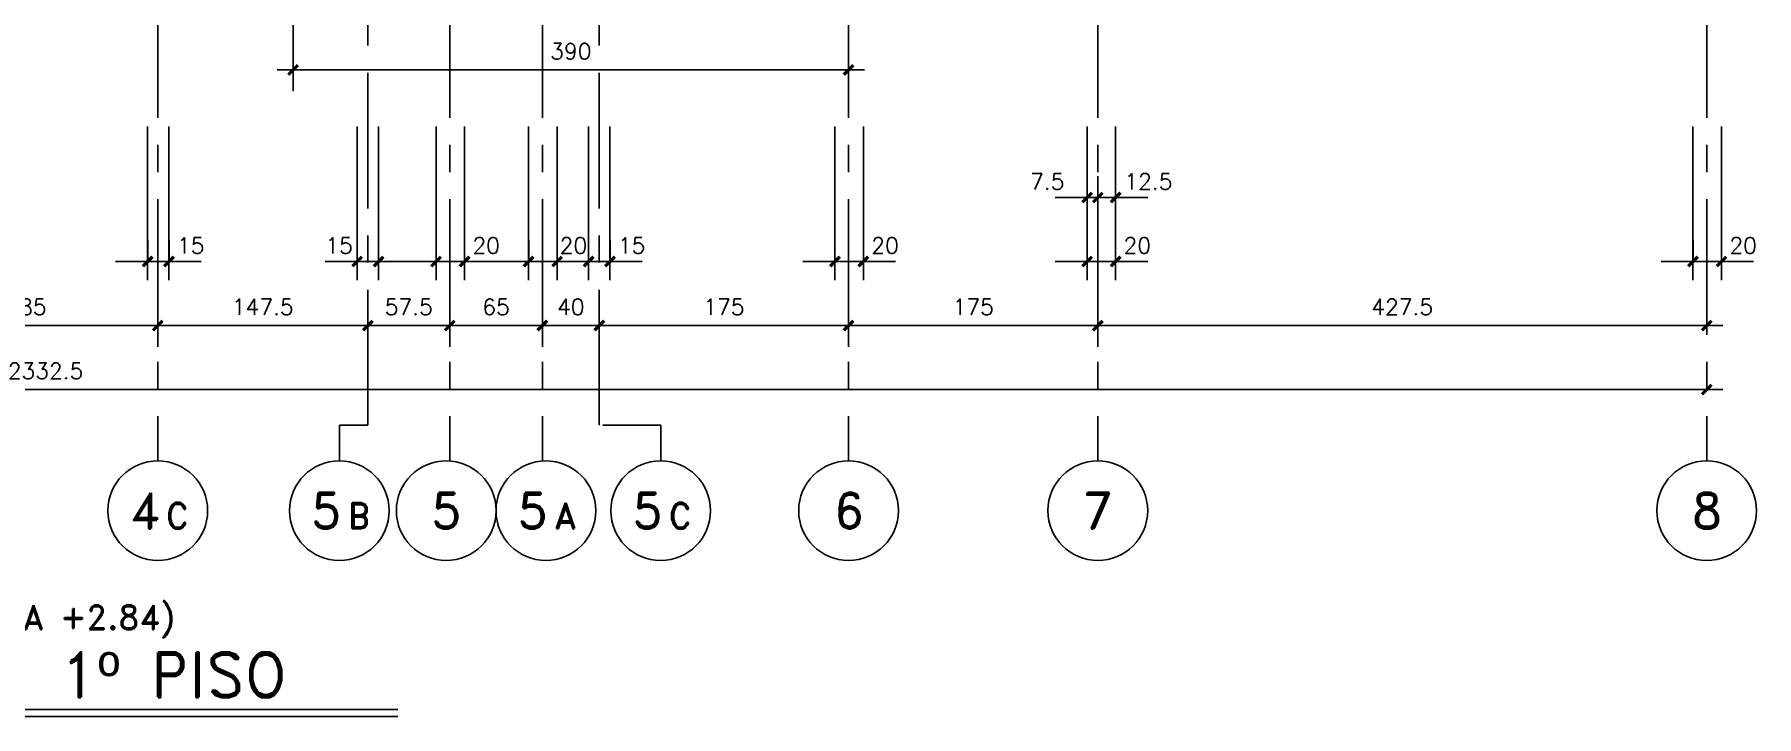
# Model space of a CAD drawing. Header units: millimetres. Extents: x -656851 to -651781, y 88238 to 91301.
# Drawn here: x -654686 to -653477, y 88269 to 88748 of the extents above; entities that cross this region are included whole.
import ezdxf
from ezdxf.enums import TextEntityAlignment as Align

# ---------------------------------------------------------------- set-up
doc = ezdxf.new("R2010")
doc.units = ezdxf.units.MM
doc.header["$LTSCALE"] = 30
doc.linetypes.add('CENTER', pattern=[50.8, 31.75, -6.35, 6.35, -6.35])
for name, color, linetype in [('A-LINEA 015', 6, 'Continuous'), ('COTAS', 5, 'Continuous'), ('COTAS1', 2, 'Continuous'), ('Cotas2', 1, 'Continuous'), ('EJES', 1, 'CENTER'), ('textos2', 2, 'Continuous')]:
    doc.layers.add(name, color=color, linetype=linetype)
doc.styles.add('ROMAND', font='romand')
doc.styles.add('ROMANS', font='romans')
doc.styles.add('SIETE50', font='ROMAND.SHX', dxfattribs={"height": 31.5})
doc.dimstyles.new('ING-50', dxfattribs={"dimscale": 5, "dimtxt": 2.25, "dimasz": 2.25, "dimexe": 3, "dimexo": 0, "dimgap": 1.5, "dimtad": 1, "dimdec": 1, "dimzin": 12, "dimdsep": 46, "dimtxsty": 'ROMANS', "dimblk1": 'TICK1', "dimblk2": 'TICK1', "dimsah": 1, "dimcen": 0.09, "dimclrd": 2, "dimclre": 1, "dimclrt": 3, "dimadec": 1, "dimazin": 3, "dimtfac": 1, "dimtdec": 1, "dimtix": 1, "dimtmove": 2, "dimatfit": 3, "dimfxl": 3, "dimtolj": 1, "dimtzin": 12, "dimarcsym": 0})

# ---------------------------------------------------------------- blocks, each defined once
blk = doc.blocks.new('EJE-1')
at = {"color": 3, "linetype": 'Continuous'}
blk.add_circle((0, 0), 35, dxfattribs=at)
at = {"color": 5, "linetype": 'Continuous', "style": 'ROMAND'}
blk.add_attdef('0', text='', height=25, dxfattribs=at).set_placement((0.2, 0), align=Align.MIDDLE)
blk = doc.blocks.new('eje-3')
at = {"color": 3, "linetype": 'Continuous'}
blk.add_circle((0, 0), 35, dxfattribs=at)
at = {"color": 5, "linetype": 'Continuous', "style": 'ROMAND'}
for height, p in [(25, (-9.2, 0)), (18, (13.7, -3.6))]:
    blk.add_attdef('0', text='', height=height, dxfattribs=at).set_placement(p, align=Align.MIDDLE)
blk = doc.blocks.new('TICK1')
at = {"color": 2}
for points in [[(0, 0), (-1, 0)], [(0, 0), (1, 0)]]:
    blk.add_lwpolyline(points, dxfattribs=at)
at = {"color": 2, "const_width": 0.2}
blk.add_lwpolyline([(-0.3, -0.3), (0.3, 0.3)], dxfattribs=at)
blk = doc.blocks.new('*D31')
at = {"layer": 'COTAS', "color": 1, "lineweight": -2}
for p, q in [((-654404.3, 88588.3), (-654404.3, 88603.3)), ((-654384.3, 88588.3), (-654384.3, 88603.3))]:
    blk.add_line(p, q, dxfattribs=at)
at = {"layer": 'COTAS', "color": 2, "lineweight": -2}
for p, q in [((-654415.6, 88588.3), (-654426.8, 88588.3)), ((-654404.3, 88588.3), (-654384.3, 88588.3)), ((-654373.1, 88588.3), (-654361.8, 88588.3))]:
    blk.add_line(p, q, dxfattribs=at)
at = {"layer": 'Defpoints', "color": 0}
for p in [(-654404.3, 88588.3), (-654384.3, 88588.3), (-654384.3, 88588.3)]:
    blk.add_point(p, dxfattribs=at)
at = {"layer": 'COTAS', "color": 2, "lineweight": -2, "xscale": 11.25, "yscale": 11.25, "zscale": 11.25}
blk.add_blockref('TICK1', (-654404.3, 88588.3), dxfattribs=at)
at = {"layer": 'COTAS', "color": 2, "lineweight": -2, "xscale": 11.25, "yscale": 11.25, "zscale": 11.25, "rotation": 180}
blk.add_blockref('TICK1', (-654384.3, 88588.3), dxfattribs=at)
at = {"layer": 'COTAS', "color": 3, "insert": (-654369.1, 88599.5), "char_height": 11.25, "attachment_point": 5, "style": 'ROMANS'}
blk.add_mtext('\\A1;20', dxfattribs=at)
blk = doc.blocks.new('*D32')
at = {"layer": 'COTAS', "color": 1, "lineweight": -2}
for p, q in [((-654339.3, 88588.3), (-654339.3, 88603.3)), ((-654319.3, 88588.3), (-654319.3, 88603.3))]:
    blk.add_line(p, q, dxfattribs=at)
at = {"layer": 'COTAS', "color": 2, "lineweight": -2}
for p, q in [((-654350.6, 88588.3), (-654361.8, 88588.3)), ((-654339.3, 88588.3), (-654319.3, 88588.3)), ((-654308.1, 88588.3), (-654296.8, 88588.3))]:
    blk.add_line(p, q, dxfattribs=at)
at = {"layer": 'Defpoints', "color": 0}
for p in [(-654339.3, 88588.3), (-654319.3, 88588.3), (-654319.3, 88588.3)]:
    blk.add_point(p, dxfattribs=at)
at = {"layer": 'COTAS', "color": 2, "lineweight": -2, "xscale": 11.25, "yscale": 11.25, "zscale": 11.25}
blk.add_blockref('TICK1', (-654339.3, 88588.3), dxfattribs=at)
at = {"layer": 'COTAS', "color": 2, "lineweight": -2, "xscale": 11.25, "yscale": 11.25, "zscale": 11.25, "rotation": 180}
blk.add_blockref('TICK1', (-654319.3, 88588.3), dxfattribs=at)
at = {"layer": 'COTAS', "color": 3, "insert": (-654307.9, 88599.5), "char_height": 11.25, "attachment_point": 5, "style": 'ROMANS'}
blk.add_mtext('\\A1;20', dxfattribs=at)
blk = doc.blocks.new('*D33')
at = {"layer": 'COTAS', "color": 1, "lineweight": -2}
for p, q in [((-653947.2, 88588.3), (-653947.2, 88603.3)), ((-653927.2, 88588.3), (-653927.2, 88603.3))]:
    blk.add_line(p, q, dxfattribs=at)
at = {"layer": 'COTAS', "color": 2, "lineweight": -2}
for p, q in [((-653958.5, 88588.3), (-653969.7, 88588.3)), ((-653947.2, 88588.3), (-653927.2, 88588.3)), ((-653916, 88588.3), (-653904.7, 88588.3))]:
    blk.add_line(p, q, dxfattribs=at)
at = {"layer": 'Defpoints', "color": 0}
for p in [(-653947.2, 88588.3), (-653927.2, 88588.3), (-653927.2, 88588.3)]:
    blk.add_point(p, dxfattribs=at)
at = {"layer": 'COTAS', "color": 2, "lineweight": -2, "xscale": 11.25, "yscale": 11.25, "zscale": 11.25}
blk.add_blockref('TICK1', (-653947.2, 88588.3), dxfattribs=at)
at = {"layer": 'COTAS', "color": 2, "lineweight": -2, "xscale": 11.25, "yscale": 11.25, "zscale": 11.25, "rotation": 180}
blk.add_blockref('TICK1', (-653927.2, 88588.3), dxfattribs=at)
at = {"layer": 'COTAS', "color": 3, "insert": (-653912, 88599.5), "char_height": 11.25, "attachment_point": 5, "style": 'ROMANS'}
blk.add_mtext('\\A1;20', dxfattribs=at)
blk = doc.blocks.new('*D35')
at = {"layer": 'COTAS', "color": 1, "lineweight": -2}
for p, q in [((-654452.2, 88543.3), (-654452.2, 88558.3)), ((-654394.7, 88543.3), (-654394.7, 88528.3))]:
    blk.add_line(p, q, dxfattribs=at)
at = {"layer": 'COTAS', "color": 2, "lineweight": -2}
blk.add_line((-654441, 88543.3), (-654406, 88543.3), dxfattribs=at)
at = {"layer": 'Defpoints', "color": 0}
for p in [(-654452.2, 88543.3), (-654394.7, 88543.3), (-654394.7, 88543.3)]:
    blk.add_point(p, dxfattribs=at)
at = {"layer": 'COTAS', "color": 2, "lineweight": -2, "xscale": 11.25, "yscale": 11.25, "zscale": 11.25, "rotation": 180}
blk.add_blockref('TICK1', (-654452.2, 88543.3), dxfattribs=at)
at = {"layer": 'COTAS', "color": 2, "lineweight": -2, "xscale": 11.25, "yscale": 11.25, "zscale": 11.25}
blk.add_blockref('TICK1', (-654394.7, 88543.3), dxfattribs=at)
at = {"layer": 'COTAS', "color": 3, "insert": (-654423.5, 88556.4), "char_height": 11.25, "attachment_point": 5, "style": 'ROMANS'}
blk.add_mtext('\\A1;57.5', dxfattribs=at)
blk = doc.blocks.new('*D25')
at = {"layer": 'COTAS', "color": 1, "lineweight": -2}
for p, q in [((-654394.7, 88543.3), (-654394.7, 88528.3)), ((-654329.7, 88543.3), (-654329.7, 88528.3))]:
    blk.add_line(p, q, dxfattribs=at)
at = {"layer": 'COTAS', "color": 2, "lineweight": -2}
blk.add_line((-654341, 88543.3), (-654383.5, 88543.3), dxfattribs=at)
at = {"layer": 'Defpoints', "color": 0}
for p in [(-654394.7, 88543.3), (-654394.7, 88543.3), (-654329.7, 88543.3)]:
    blk.add_point(p, dxfattribs=at)
at = {"layer": 'COTAS', "color": 2, "lineweight": -2, "xscale": 11.25, "yscale": 11.25, "zscale": 11.25, "rotation": 180}
blk.add_blockref('TICK1', (-654394.7, 88543.3), dxfattribs=at)
at = {"layer": 'COTAS', "color": 2, "lineweight": -2, "xscale": 11.25, "yscale": 11.25, "zscale": 11.25}
blk.add_blockref('TICK1', (-654329.7, 88543.3), dxfattribs=at)
at = {"layer": 'COTAS', "color": 3, "insert": (-654362.2, 88556.4), "char_height": 11.25, "attachment_point": 5, "style": 'ROMANS'}
blk.add_mtext('\\A1;65', dxfattribs=at)
blk = doc.blocks.new('*D26')
at = {"layer": 'COTAS', "color": 1, "lineweight": -2}
for p, q in [((-654114.7, 88543.3), (-654114.7, 88528.3)), ((-653939.7, 88543.3), (-653939.7, 88528.3))]:
    blk.add_line(p, q, dxfattribs=at)
at = {"layer": 'COTAS', "color": 2, "lineweight": -2}
blk.add_line((-653951, 88543.3), (-654103.5, 88543.3), dxfattribs=at)
at = {"layer": 'Defpoints', "color": 0}
for p in [(-654114.7, 88543.3), (-654114.7, 88543.3), (-653939.7, 88543.3)]:
    blk.add_point(p, dxfattribs=at)
at = {"layer": 'COTAS', "color": 2, "lineweight": -2, "xscale": 11.25, "yscale": 11.25, "zscale": 11.25, "rotation": 180}
blk.add_blockref('TICK1', (-654114.7, 88543.3), dxfattribs=at)
at = {"layer": 'COTAS', "color": 2, "lineweight": -2, "xscale": 11.25, "yscale": 11.25, "zscale": 11.25}
blk.add_blockref('TICK1', (-653939.7, 88543.3), dxfattribs=at)
at = {"layer": 'COTAS', "color": 3, "insert": (-654027.2, 88556.4), "char_height": 11.25, "attachment_point": 5, "style": 'ROMANS'}
blk.add_mtext('\\A1;175', dxfattribs=at)
blk = doc.blocks.new('*D27')
at = {"layer": 'COTAS', "color": 1, "lineweight": -2}
for p, q in [((-655844.7, 88498.3), (-655844.7, 88513.3)), ((-653512.2, 88498.3), (-653512.2, 88513.3))]:
    blk.add_line(p, q, dxfattribs=at)
at = {"layer": 'COTAS', "color": 2, "lineweight": -2}
blk.add_line((-655833.5, 88498.3), (-653523.5, 88498.3), dxfattribs=at)
at = {"layer": 'Defpoints', "color": 0}
for p in [(-655844.7, 88498.3), (-653512.2, 88498.3), (-653512.2, 88498.3)]:
    blk.add_point(p, dxfattribs=at)
at = {"layer": 'COTAS', "color": 2, "lineweight": -2, "xscale": 11.25, "yscale": 11.25, "zscale": 11.25, "rotation": 180}
blk.add_blockref('TICK1', (-655844.7, 88498.3), dxfattribs=at)
at = {"layer": 'COTAS', "color": 2, "lineweight": -2, "xscale": 11.25, "yscale": 11.25, "zscale": 11.25}
blk.add_blockref('TICK1', (-653512.2, 88498.3), dxfattribs=at)
at = {"layer": 'COTAS', "color": 3, "insert": (-654678.5, 88511.4), "char_height": 11.25, "attachment_point": 5, "style": 'ROMANS'}
blk.add_mtext('\\A1;2332.5', dxfattribs=at)
blk = doc.blocks.new('*D72')
at = {"layer": 'COTAS', "color": 1, "lineweight": -2}
for p, q in [((-654606.8, 88588.3), (-654606.8, 88603.3)), ((-654591.8, 88588.3), (-654591.8, 88603.3))]:
    blk.add_line(p, q, dxfattribs=at)
at = {"layer": 'COTAS', "color": 2, "lineweight": -2}
for p, q in [((-654618.1, 88588.3), (-654629.3, 88588.3)), ((-654606.8, 88588.3), (-654591.8, 88588.3)), ((-654580.6, 88588.3), (-654569.3, 88588.3))]:
    blk.add_line(p, q, dxfattribs=at)
at = {"layer": 'Defpoints', "color": 0}
for p in [(-654606.8, 88588.3), (-654591.8, 88588.3), (-654591.8, 88588.3)]:
    blk.add_point(p, dxfattribs=at)
at = {"layer": 'COTAS', "color": 2, "lineweight": -2, "xscale": 11.25, "yscale": 11.25, "zscale": 11.25}
blk.add_blockref('TICK1', (-654606.8, 88588.3), dxfattribs=at)
at = {"layer": 'COTAS', "color": 2, "lineweight": -2, "xscale": 11.25, "yscale": 11.25, "zscale": 11.25, "rotation": 180}
blk.add_blockref('TICK1', (-654591.8, 88588.3), dxfattribs=at)
at = {"layer": 'COTAS', "color": 3, "insert": (-654576.6, 88599.5), "char_height": 11.25, "attachment_point": 5, "style": 'ROMANS'}
blk.add_mtext('\\A1;15', dxfattribs=at)
blk = doc.blocks.new('*D73')
at = {"layer": 'COTAS', "color": 1, "lineweight": -2}
for p, q in [((-654599.7, 88543.3), (-654599.7, 88558.3)), ((-654784.7, 88543.3), (-654784.7, 88528.3))]:
    blk.add_line(p, q, dxfattribs=at)
at = {"layer": 'COTAS', "color": 2, "lineweight": -2}
blk.add_line((-654611, 88543.3), (-654773.5, 88543.3), dxfattribs=at)
at = {"layer": 'Defpoints', "color": 0}
for p in [(-654784.7, 88543.3), (-654784.7, 88543.3), (-654599.7, 88543.3)]:
    blk.add_point(p, dxfattribs=at)
at = {"layer": 'COTAS', "color": 2, "lineweight": -2, "xscale": 11.25, "yscale": 11.25, "zscale": 11.25, "rotation": 180}
blk.add_blockref('TICK1', (-654784.7, 88543.3), dxfattribs=at)
at = {"layer": 'COTAS', "color": 2, "lineweight": -2, "xscale": 11.25, "yscale": 11.25, "zscale": 11.25}
blk.add_blockref('TICK1', (-654599.7, 88543.3), dxfattribs=at)
at = {"layer": 'COTAS', "color": 3, "insert": (-654692.2, 88556.4), "char_height": 11.25, "attachment_point": 5, "style": 'ROMANS'}
blk.add_mtext('\\A1;185', dxfattribs=at)
blk = doc.blocks.new('*D86')
at = {"layer": 'COTAS', "color": 1, "lineweight": -2}
for p, q in [((-654124.3, 88588.3), (-654124.3, 88603.3)), ((-654104.3, 88588.3), (-654104.3, 88603.3))]:
    blk.add_line(p, q, dxfattribs=at)
at = {"layer": 'COTAS', "color": 2, "lineweight": -2}
for p, q in [((-654135.6, 88588.3), (-654146.8, 88588.3)), ((-654124.3, 88588.3), (-654104.3, 88588.3)), ((-654093.1, 88588.3), (-654081.8, 88588.3))]:
    blk.add_line(p, q, dxfattribs=at)
at = {"layer": 'Defpoints', "color": 0}
for p in [(-654124.3, 88588.3), (-654104.3, 88588.3), (-654104.3, 88588.3)]:
    blk.add_point(p, dxfattribs=at)
at = {"layer": 'COTAS', "color": 2, "lineweight": -2, "xscale": 11.25, "yscale": 11.25, "zscale": 11.25}
blk.add_blockref('TICK1', (-654124.3, 88588.3), dxfattribs=at)
at = {"layer": 'COTAS', "color": 2, "lineweight": -2, "xscale": 11.25, "yscale": 11.25, "zscale": 11.25, "rotation": 180}
blk.add_blockref('TICK1', (-654104.3, 88588.3), dxfattribs=at)
at = {"layer": 'COTAS', "color": 3, "insert": (-654089.1, 88599.5), "char_height": 11.25, "attachment_point": 5, "style": 'ROMANS'}
blk.add_mtext('\\A1;20', dxfattribs=at)
blk = doc.blocks.new('*D87')
at = {"layer": 'COTAS', "color": 1, "lineweight": -2}
for p, q in [((-654452.2, 88543.3), (-654452.2, 88558.3)), ((-654599.7, 88543.3), (-654599.7, 88528.3))]:
    blk.add_line(p, q, dxfattribs=at)
at = {"layer": 'COTAS', "color": 2, "lineweight": -2}
blk.add_line((-654463.5, 88543.3), (-654588.5, 88543.3), dxfattribs=at)
at = {"layer": 'Defpoints', "color": 0}
for p in [(-654599.7, 88543.3), (-654599.7, 88543.3), (-654452.2, 88543.3)]:
    blk.add_point(p, dxfattribs=at)
at = {"layer": 'COTAS', "color": 2, "lineweight": -2, "xscale": 11.25, "yscale": 11.25, "zscale": 11.25, "rotation": 180}
blk.add_blockref('TICK1', (-654599.7, 88543.3), dxfattribs=at)
at = {"layer": 'COTAS', "color": 2, "lineweight": -2, "xscale": 11.25, "yscale": 11.25, "zscale": 11.25}
blk.add_blockref('TICK1', (-654452.2, 88543.3), dxfattribs=at)
at = {"layer": 'COTAS', "color": 3, "insert": (-654526, 88556.4), "char_height": 11.25, "attachment_point": 5, "style": 'ROMANS'}
blk.add_mtext('\\A1;147.5', dxfattribs=at)
blk = doc.blocks.new('*D97')
at = {"layer": 'COTAS', "color": 1, "lineweight": -2}
for p, q in [((-654289.7, 88543.3), (-654289.7, 88558.3)), ((-654329.7, 88543.3), (-654329.7, 88528.3))]:
    blk.add_line(p, q, dxfattribs=at)
at = {"layer": 'COTAS', "color": 2, "lineweight": -2}
blk.add_line((-654301, 88543.3), (-654318.5, 88543.3), dxfattribs=at)
at = {"layer": 'Defpoints', "color": 0}
for p in [(-654329.7, 88543.3), (-654329.7, 88543.3), (-654289.7, 88543.3)]:
    blk.add_point(p, dxfattribs=at)
at = {"layer": 'COTAS', "color": 2, "lineweight": -2, "xscale": 11.25, "yscale": 11.25, "zscale": 11.25, "rotation": 180}
blk.add_blockref('TICK1', (-654329.7, 88543.3), dxfattribs=at)
at = {"layer": 'COTAS', "color": 2, "lineweight": -2, "xscale": 11.25, "yscale": 11.25, "zscale": 11.25}
blk.add_blockref('TICK1', (-654289.7, 88543.3), dxfattribs=at)
at = {"layer": 'COTAS', "color": 3, "insert": (-654309.7, 88556.4), "char_height": 11.25, "attachment_point": 5, "style": 'ROMANS'}
blk.add_mtext('\\A1;40', dxfattribs=at)
blk = doc.blocks.new('*D99')
at = {"layer": 'COTAS1', "color": 1, "lineweight": -2}
for p, q in [((-654504.7, 88730), (-654504.7, 88707.9)), ((-654114.7, 88730), (-654114.7, 88707.9))]:
    blk.add_line(p, q, dxfattribs=at)
at = {"layer": 'COTAS1', "color": 2, "lineweight": -2}
blk.add_line((-654493.5, 88722.9), (-654126, 88722.9), dxfattribs=at)
at = {"layer": 'Defpoints', "color": 0}
for p in [(-654504.7, 88730), (-654114.7, 88730), (-654114.7, 88722.9)]:
    blk.add_point(p, dxfattribs=at)
at = {"layer": 'COTAS1', "color": 2, "lineweight": -2, "xscale": 11.25, "yscale": 11.25, "zscale": 11.25, "rotation": 180}
blk.add_blockref('TICK1', (-654504.7, 88722.9), dxfattribs=at)
at = {"layer": 'COTAS1', "color": 2, "lineweight": -2, "xscale": 11.25, "yscale": 11.25, "zscale": 11.25}
blk.add_blockref('TICK1', (-654114.7, 88722.9), dxfattribs=at)
at = {"layer": 'COTAS1', "color": 3, "insert": (-654309.7, 88736), "char_height": 11.25, "attachment_point": 5, "style": 'ROMANS'}
blk.add_mtext('\\A1;390', dxfattribs=at)
blk = doc.blocks.new('*D118')
at = {"layer": 'COTAS', "color": 1, "lineweight": -2}
for p, q in [((-653521.8, 88588.3), (-653521.8, 88603.3)), ((-653501.8, 88588.3), (-653501.8, 88603.3))]:
    blk.add_line(p, q, dxfattribs=at)
at = {"layer": 'COTAS', "color": 2, "lineweight": -2}
for p, q in [((-653533.1, 88588.3), (-653544.3, 88588.3)), ((-653521.8, 88588.3), (-653501.8, 88588.3)), ((-653490.6, 88588.3), (-653479.3, 88588.3))]:
    blk.add_line(p, q, dxfattribs=at)
at = {"layer": 'Defpoints', "color": 0}
for p in [(-653521.8, 88588.3), (-653501.8, 88588.3), (-653501.8, 88588.3)]:
    blk.add_point(p, dxfattribs=at)
at = {"layer": 'COTAS', "color": 2, "lineweight": -2, "xscale": 11.25, "yscale": 11.25, "zscale": 11.25}
blk.add_blockref('TICK1', (-653521.8, 88588.3), dxfattribs=at)
at = {"layer": 'COTAS', "color": 2, "lineweight": -2, "xscale": 11.25, "yscale": 11.25, "zscale": 11.25, "rotation": 180}
blk.add_blockref('TICK1', (-653501.8, 88588.3), dxfattribs=at)
at = {"layer": 'COTAS', "color": 3, "insert": (-653486.6, 88599.5), "char_height": 11.25, "attachment_point": 5, "style": 'ROMANS'}
blk.add_mtext('\\A1;20', dxfattribs=at)
blk = doc.blocks.new('*D119')
at = {"layer": 'COTAS', "color": 1, "lineweight": -2}
for p, q in [((-653512.2, 88543.3), (-653512.2, 88558.3)), ((-653939.7, 88543.3), (-653939.7, 88528.3))]:
    blk.add_line(p, q, dxfattribs=at)
at = {"layer": 'COTAS', "color": 2, "lineweight": -2}
blk.add_line((-653928.5, 88543.3), (-653523.5, 88543.3), dxfattribs=at)
at = {"layer": 'Defpoints', "color": 0}
for p in [(-653939.7, 88543.3), (-653512.2, 88543.3), (-653512.2, 88543.3)]:
    blk.add_point(p, dxfattribs=at)
at = {"layer": 'COTAS', "color": 2, "lineweight": -2, "xscale": 11.25, "yscale": 11.25, "zscale": 11.25, "rotation": 180}
blk.add_blockref('TICK1', (-653939.7, 88543.3), dxfattribs=at)
at = {"layer": 'COTAS', "color": 2, "lineweight": -2, "xscale": 11.25, "yscale": 11.25, "zscale": 11.25}
blk.add_blockref('TICK1', (-653512.2, 88543.3), dxfattribs=at)
at = {"layer": 'COTAS', "color": 3, "insert": (-653726, 88556.4), "char_height": 11.25, "attachment_point": 5, "style": 'ROMANS'}
blk.add_mtext('\\A1;427.5', dxfattribs=at)
blk = doc.blocks.new('*D136')
at = {"layer": 'COTAS', "color": 1, "lineweight": -2}
for p, q in [((-654459.7, 88588.3), (-654459.7, 88603.3)), ((-654444.7, 88588.3), (-654444.7, 88603.3))]:
    blk.add_line(p, q, dxfattribs=at)
at = {"layer": 'COTAS', "color": 2, "lineweight": -2}
for p, q in [((-654471, 88588.3), (-654482.2, 88588.3)), ((-654459.7, 88588.3), (-654444.7, 88588.3)), ((-654433.5, 88588.3), (-654422.2, 88588.3))]:
    blk.add_line(p, q, dxfattribs=at)
at = {"layer": 'Defpoints', "color": 0}
for p in [(-654459.7, 88588.3), (-654444.7, 88588.3), (-654444.7, 88588.3)]:
    blk.add_point(p, dxfattribs=at)
at = {"layer": 'COTAS', "color": 2, "lineweight": -2, "xscale": 11.25, "yscale": 11.25, "zscale": 11.25}
blk.add_blockref('TICK1', (-654459.7, 88588.3), dxfattribs=at)
at = {"layer": 'COTAS', "color": 2, "lineweight": -2, "xscale": 11.25, "yscale": 11.25, "zscale": 11.25, "rotation": 180}
blk.add_blockref('TICK1', (-654444.7, 88588.3), dxfattribs=at)
at = {"layer": 'COTAS', "color": 3, "insert": (-654472.4, 88599.5), "char_height": 11.25, "attachment_point": 5, "style": 'ROMANS'}
blk.add_mtext('\\A1;15', dxfattribs=at)
blk = doc.blocks.new('*D180')
at = {"layer": 'COTAS', "color": 1, "lineweight": -2}
for p, q in [((-654114.7, 88543.3), (-654114.7, 88558.3)), ((-654289.7, 88543.3), (-654289.7, 88528.3))]:
    blk.add_line(p, q, dxfattribs=at)
at = {"layer": 'COTAS', "color": 2, "lineweight": -2}
blk.add_line((-654126, 88543.3), (-654278.5, 88543.3), dxfattribs=at)
at = {"layer": 'Defpoints', "color": 0}
for p in [(-654289.7, 88543.3), (-654289.7, 88543.3), (-654114.7, 88543.3)]:
    blk.add_point(p, dxfattribs=at)
at = {"layer": 'COTAS', "color": 2, "lineweight": -2, "xscale": 11.25, "yscale": 11.25, "zscale": 11.25, "rotation": 180}
blk.add_blockref('TICK1', (-654289.7, 88543.3), dxfattribs=at)
at = {"layer": 'COTAS', "color": 2, "lineweight": -2, "xscale": 11.25, "yscale": 11.25, "zscale": 11.25}
blk.add_blockref('TICK1', (-654114.7, 88543.3), dxfattribs=at)
at = {"layer": 'COTAS', "color": 3, "insert": (-654202.2, 88556.4), "char_height": 11.25, "attachment_point": 5, "style": 'ROMANS'}
blk.add_mtext('\\A1;175', dxfattribs=at)
blk = doc.blocks.new('*D181')
at = {"layer": 'COTAS', "color": 1, "lineweight": -2}
for p, q in [((-654297.2, 88588.3), (-654297.2, 88603.3)), ((-654282.2, 88588.3), (-654282.2, 88603.3))]:
    blk.add_line(p, q, dxfattribs=at)
at = {"layer": 'COTAS', "color": 2, "lineweight": -2}
for p, q in [((-654308.5, 88588.3), (-654319.7, 88588.3)), ((-654297.2, 88588.3), (-654282.2, 88588.3)), ((-654271, 88588.3), (-654259.7, 88588.3))]:
    blk.add_line(p, q, dxfattribs=at)
at = {"layer": 'Defpoints', "color": 0}
for p in [(-654297.2, 88588.3), (-654282.2, 88588.3), (-654282.2, 88588.3)]:
    blk.add_point(p, dxfattribs=at)
at = {"layer": 'COTAS', "color": 2, "lineweight": -2, "xscale": 11.25, "yscale": 11.25, "zscale": 11.25}
blk.add_blockref('TICK1', (-654297.2, 88588.3), dxfattribs=at)
at = {"layer": 'COTAS', "color": 2, "lineweight": -2, "xscale": 11.25, "yscale": 11.25, "zscale": 11.25, "rotation": 180}
blk.add_blockref('TICK1', (-654282.2, 88588.3), dxfattribs=at)
at = {"layer": 'COTAS', "color": 3, "insert": (-654267, 88599.5), "char_height": 11.25, "attachment_point": 5, "style": 'ROMANS'}
blk.add_mtext('\\A1;15', dxfattribs=at)
blk = doc.blocks.new('*D225')
at = {"layer": 'COTAS', "color": 1, "lineweight": -2}
for p, q in [((-653939.7, 88633.3), (-653939.7, 88648.3)), ((-653927.2, 88633.3), (-653927.2, 88648.3))]:
    blk.add_line(p, q, dxfattribs=at)
at = {"layer": 'COTAS', "color": 2, "lineweight": -2}
for p, q in [((-653951, 88633.3), (-653962.2, 88633.3)), ((-653939.7, 88633.3), (-653927.2, 88633.3)), ((-653916, 88633.3), (-653904.7, 88633.3))]:
    blk.add_line(p, q, dxfattribs=at)
at = {"layer": 'Defpoints', "color": 0}
for p in [(-653939.7, 88633.3), (-653927.2, 88633.3), (-653927.2, 88633.3)]:
    blk.add_point(p, dxfattribs=at)
at = {"layer": 'COTAS', "color": 2, "lineweight": -2, "xscale": 11.25, "yscale": 11.25, "zscale": 11.25}
blk.add_blockref('TICK1', (-653939.7, 88633.3), dxfattribs=at)
at = {"layer": 'COTAS', "color": 2, "lineweight": -2, "xscale": 11.25, "yscale": 11.25, "zscale": 11.25, "rotation": 180}
blk.add_blockref('TICK1', (-653927.2, 88633.3), dxfattribs=at)
at = {"layer": 'COTAS', "color": 3, "insert": (-653904.2, 88644.5), "char_height": 11.25, "attachment_point": 5, "style": 'ROMANS'}
blk.add_mtext('\\A1;12.5', dxfattribs=at)
blk = doc.blocks.new('*D226')
at = {"layer": 'COTAS', "color": 1, "lineweight": -2}
for p, q in [((-653947.2, 88633.3), (-653947.2, 88648.3)), ((-653939.7, 88633.3), (-653939.7, 88648.3))]:
    blk.add_line(p, q, dxfattribs=at)
at = {"layer": 'COTAS', "color": 2, "lineweight": -2}
for p, q in [((-653958.5, 88633.3), (-653969.7, 88633.3)), ((-653939.7, 88633.3), (-653947.2, 88633.3)), ((-653928.5, 88633.3), (-653917.2, 88633.3))]:
    blk.add_line(p, q, dxfattribs=at)
at = {"layer": 'Defpoints', "color": 0}
for p in [(-653947.2, 88633.3), (-653947.2, 88633.3), (-653939.7, 88633.3)]:
    blk.add_point(p, dxfattribs=at)
at = {"layer": 'COTAS', "color": 2, "lineweight": -2, "xscale": 11.25, "yscale": 11.25, "zscale": 11.25}
blk.add_blockref('TICK1', (-653947.2, 88633.3), dxfattribs=at)
at = {"layer": 'COTAS', "color": 2, "lineweight": -2, "xscale": 11.25, "yscale": 11.25, "zscale": 11.25, "rotation": 180}
blk.add_blockref('TICK1', (-653939.7, 88633.3), dxfattribs=at)
at = {"layer": 'COTAS', "color": 3, "insert": (-653975.2, 88644.5), "char_height": 11.25, "attachment_point": 5, "style": 'ROMANS'}
blk.add_mtext('\\A1;7.5', dxfattribs=at)

msp = doc.modelspace()

# ---------------------------------------------------------------- linework, layer by layer
at = {"color": 6}
for p, q in [((-655053.365, 88273.579), (-654431.153, 88273.579)), ((-655053.365, 88268.579), (-654431.153, 88268.579))]:
    msp.add_line(p, q, dxfattribs=at)
at = {"layer": 'Cotas2', "ltscale": 0.5}
msp.add_line((-654504.715, 88707.915), (-654504.715, 88810.822), dxfattribs=at)
at = {"layer": 'Cotas2'}
for p, q in [((-654606.84, 88683.253), (-654606.84, 88575.257)), ((-654591.84, 88683.253), (-654591.84, 88575.257)), ((-654459.715, 88683.253), (-654459.715, 88575.257)), ((-654444.715, 88683.253), (-654444.715, 88575.257)), ((-654404.34, 88683.253), (-654404.34, 88575.257)), ((-654384.34, 88683.253), (-654384.34, 88575.257)), ((-654339.34, 88683.253), (-654339.34, 88575.257)), ((-654319.34, 88683.253), (-654319.34, 88575.257)), ((-654297.215, 88683.253), (-654297.215, 88575.257)), ((-654282.215, 88683.253), (-654282.215, 88575.257)), ((-654124.34, 88683.253), (-654124.34, 88575.257)), ((-654104.34, 88683.253), (-654104.34, 88575.257)), ((-653947.215, 88683.253), (-653947.215, 88575.257)), ((-653927.215, 88683.253), (-653927.215, 88575.257)), ((-653521.84, 88683.253), (-653521.84, 88575.257)), ((-653501.84, 88683.253), (-653501.84, 88575.257))]:
    msp.add_line(p, q, dxfattribs=at)
at = {"layer": 'EJES', "ltscale": 0.1}
for p, q in [((-654599.715, 91222.892), (-654599.715, 88448.253)), ((-654394.715, 91222.892), (-654394.715, 88448.253)), ((-654329.715, 91222.892), (-654329.715, 88448.253)), ((-654114.715, 91222.892), (-654114.715, 88448.253)), ((-653939.715, 91222.892), (-653939.715, 88448.253)), ((-653512.215, 91222.892), (-653512.215, 88448.253)), ((-654289.715, 88473.253), (-654289.715, 89846.68)), ((-654452.215, 88473.253), (-654452.215, 89084.388)), ((-654472.215, 88473.253), (-654452.215, 88473.253)), ((-654472.215, 88473.253), (-654472.215, 88448.253)), ((-654287.215, 88473.253), (-654246.629, 88473.253)), ((-654246.629, 88448.253), (-654246.629, 88473.253))]:
    msp.add_line(p, q, dxfattribs=at)

# ---------------------------------------------------------------- block references
at = {"layer": 'A-LINEA 015', "ltscale": 0.5}
ref = msp.add_blockref('eje-3', (-654599.715, 88413.253), dxfattribs=at)
ref.add_attrib('0', '4', dxfattribs={"layer": '0', "color": 5, "linetype": 'Continuous', "height": 25, "style": 'ROMAND'}).set_placement((-654608.905, 88413.253), align=Align.MIDDLE)
ref.add_attrib('0', 'C', dxfattribs={"layer": '0', "color": 5, "linetype": 'Continuous', "height": 18, "style": 'ROMAND'}).set_placement((-654586.028, 88409.67), align=Align.MIDDLE)
ref = msp.add_blockref('eje-3', (-654472.215, 88413.253), dxfattribs=at)
ref.add_attrib('0', '5', dxfattribs={"layer": '0', "color": 5, "linetype": 'Continuous', "height": 25, "style": 'ROMAND'}).set_placement((-654481.405, 88413.253), align=Align.MIDDLE)
ref.add_attrib('0', 'B', dxfattribs={"layer": '0', "color": 5, "linetype": 'Continuous', "height": 18, "style": 'ROMAND'}).set_placement((-654458.528, 88409.67), align=Align.MIDDLE)
for p, values in [((-654397.215, 88413.253), {'0': '5'}), ((-654114.715, 88413.253), {'0': '6'}), ((-653939.715, 88413.253), {'0': '7'}), ((-653512.215, 88413.253), {'0': '8'})]:
    msp.add_blockref('EJE-1', p, dxfattribs=at).add_auto_attribs(values)
ref = msp.add_blockref('eje-3', (-654327.215, 88413.253), dxfattribs=at)
ref.add_attrib('0', '5', dxfattribs={"layer": '0', "color": 5, "linetype": 'Continuous', "height": 25, "style": 'ROMAND'}).set_placement((-654336.405, 88413.253), align=Align.MIDDLE)
ref.add_attrib('0', 'A', dxfattribs={"layer": '0', "color": 5, "linetype": 'Continuous', "height": 18, "style": 'ROMAND'}).set_placement((-654313.528, 88409.67), align=Align.MIDDLE)
ref = msp.add_blockref('eje-3', (-654246.629, 88413.253), dxfattribs=at)
ref.add_attrib('0', '5', dxfattribs={"layer": '0', "color": 5, "linetype": 'Continuous', "height": 25, "style": 'ROMAND'}).set_placement((-654255.819, 88413.253), align=Align.MIDDLE)
ref.add_attrib('0', 'C', dxfattribs={"layer": '0', "color": 5, "linetype": 'Continuous', "height": 18, "style": 'ROMAND'}).set_placement((-654232.942, 88409.67), align=Align.MIDDLE)

# ---------------------------------------------------------------- texts
at = {"color": 6, "style": 'SIETE50'}
msp.add_text('PLANTA CIELO 1º PISO', height=31.5, dxfattribs=at).set_placement((-654748.091, 88282.161), align=Align.CENTER)
at = {"layer": 'textos2', "color": 3, "style": 'ROMAND'}
msp.add_text('(NIVEL SUPERIOR LOSA +2.84)', height=17, dxfattribs=at).set_placement((-654766.444, 88329.773), align=Align.CENTER)

# ---------------------------------------------------------------- dimensions: what is measured, and where the dimension line sits
at = {"layer": 'COTAS'}
dim = msp.add_linear_dim(base=(-653947.215, 88633.253), p1=(-653939.715, 88633.253), p2=(-653947.215, 88633.253), angle=180, dimstyle='ING-50', dxfattribs=at)
dim.commit()
dim.dimension.update_dxf_attribs({"geometry": '*D226', "text_midpoint": (-653975.235, 88644.506), "dimtype": 160})
for base, p1, p2, picture, middle in [((-653927.215, 88633.253), (-653939.715, 88633.253), (-653927.215, 88633.253), '*D225', (-653904.195, 88644.506)), ((-654591.84, 88588.253), (-654606.84, 88588.253), (-654591.84, 88588.253), '*D72', (-654576.635, 88599.506)), ((-654444.715, 88588.253), (-654459.715, 88588.253), (-654444.715, 88588.253), '*D136', (-654472.43, 88599.506)), ((-654384.34, 88588.253), (-654404.34, 88588.253), (-654384.34, 88588.253), '*D31', (-654369.135, 88599.506)), ((-654319.34, 88588.253), (-654339.34, 88588.253), (-654319.34, 88588.253), '*D32', (-654307.882, 88599.506)), ((-654282.215, 88588.253), (-654297.215, 88588.253), (-654282.215, 88588.253), '*D181', (-654267.01, 88599.506)), ((-654104.34, 88588.253), (-654124.34, 88588.253), (-654104.34, 88588.253), '*D86', (-654089.135, 88599.506)), ((-653927.215, 88588.253), (-653947.215, 88588.253), (-653927.215, 88588.253), '*D33', (-653912.01, 88599.506)), ((-653501.84, 88588.253), (-653521.84, 88588.253), (-653501.84, 88588.253), '*D118', (-653486.635, 88599.506))]:
    dim = msp.add_linear_dim(base=base, p1=p1, p2=p2, dimstyle='ING-50', dxfattribs=at)
    dim.commit()
    dim.dimension.update_dxf_attribs({"geometry": picture, "text_midpoint": middle, "dimtype": 160})
for base, p1, p2, angle, picture, middle in [((-654784.715, 88543.253), (-654599.715, 88543.253), (-654784.715, 88543.253), 180, '*D73', (-654692.215, 88556.378)), ((-654599.715, 88543.253), (-654452.215, 88543.253), (-654599.715, 88543.253), 180, '*D87', (-654525.965, 88556.378)), ((-654394.715, 88543.253), (-654329.715, 88543.253), (-654394.715, 88543.253), 180, '*D25', (-654362.215, 88556.378)), ((-654329.715, 88543.253), (-654289.715, 88543.253), (-654329.715, 88543.253), 180, '*D97', (-654309.715, 88556.378)), ((-654289.715, 88543.253), (-654114.715, 88543.253), (-654289.715, 88543.253), 180, '*D180', (-654202.215, 88556.378)), ((-654114.715, 88543.253), (-653939.715, 88543.253), (-654114.715, 88543.253), 180, '*D26', (-654027.215, 88556.378)), ((-653512.215, 88543.253), (-653939.715, 88543.253), (-653512.215, 88543.253), 0, '*D119', (-653725.965, 88556.378))]:
    dim = msp.add_linear_dim(base=base, p1=p1, p2=p2, angle=angle, dimstyle='ING-50', dxfattribs=at)
    dim.commit()
    dim.dimension.update_dxf_attribs({"geometry": picture, "text_midpoint": middle})
for base, p1, p2, picture, middle in [((-654394.715, 88543.253), (-654452.215, 88543.253), (-654394.715, 88543.253), '*D35', (-654423.465, 88556.378)), ((-653512.215, 88498.253), (-655844.715, 88498.253), (-653512.215, 88498.253), '*D27', (-654678.465, 88511.378))]:
    dim = msp.add_linear_dim(base=base, p1=p1, p2=p2, dimstyle='ING-50', dxfattribs=at)
    dim.commit()
    dim.dimension.update_dxf_attribs({"geometry": picture, "text_midpoint": middle})
at = {"layer": 'COTAS1'}
dim = msp.add_linear_dim(base=(-654114.715, 88722.915), p1=(-654504.715, 88730.006), p2=(-654114.715, 88730.006), dimstyle='ING-50', dxfattribs=at)
dim.commit()
dim.dimension.update_dxf_attribs({"geometry": '*D99', "text_midpoint": (-654309.715, 88736.04)})

doc.saveas('drawing.dxf')
